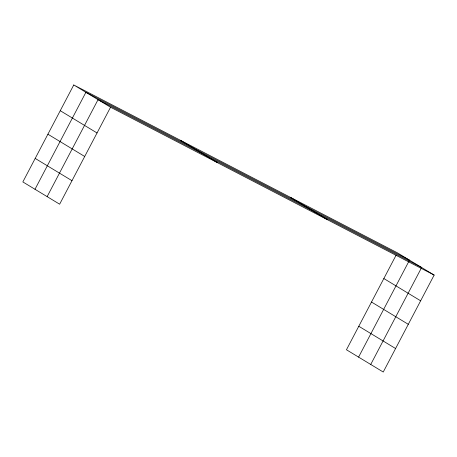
<?xml version="1.0" encoding="UTF-8"?>
<svg xmlns="http://www.w3.org/2000/svg" width="457" height="457" viewBox="0 0 457 457"><rect width="100%" height="100%" fill="white"/><g stroke="black" fill="none" stroke-linecap="round" stroke-linejoin="round"><path stroke-width="0.69" d="M73.76 84.968L22.85 181.932L59.644 204.199L110.554 107.235L73.76 84.968L397.356 252.801L434.15 275.068L383.24 372.032L346.446 349.765L396.036 255.309M34.995 189.284L85.899 92.314L409.501 260.147L358.591 357.111M47.134 196.63L98.044 99.666L421.64 267.494M370.73 364.463L421.308 268.122M110.554 107.235L434.15 275.068M290.566 197.413L327.361 219.686M180.544 140.35L217.338 162.618M383.846 278.536L420.64 300.803M60.25 110.703L97.044 132.97M371.501 302.037L408.295 324.31M47.905 134.209L84.699 156.477M358.791 326.258L395.585 348.525M35.189 158.425L71.983 180.692"/></g></svg>
